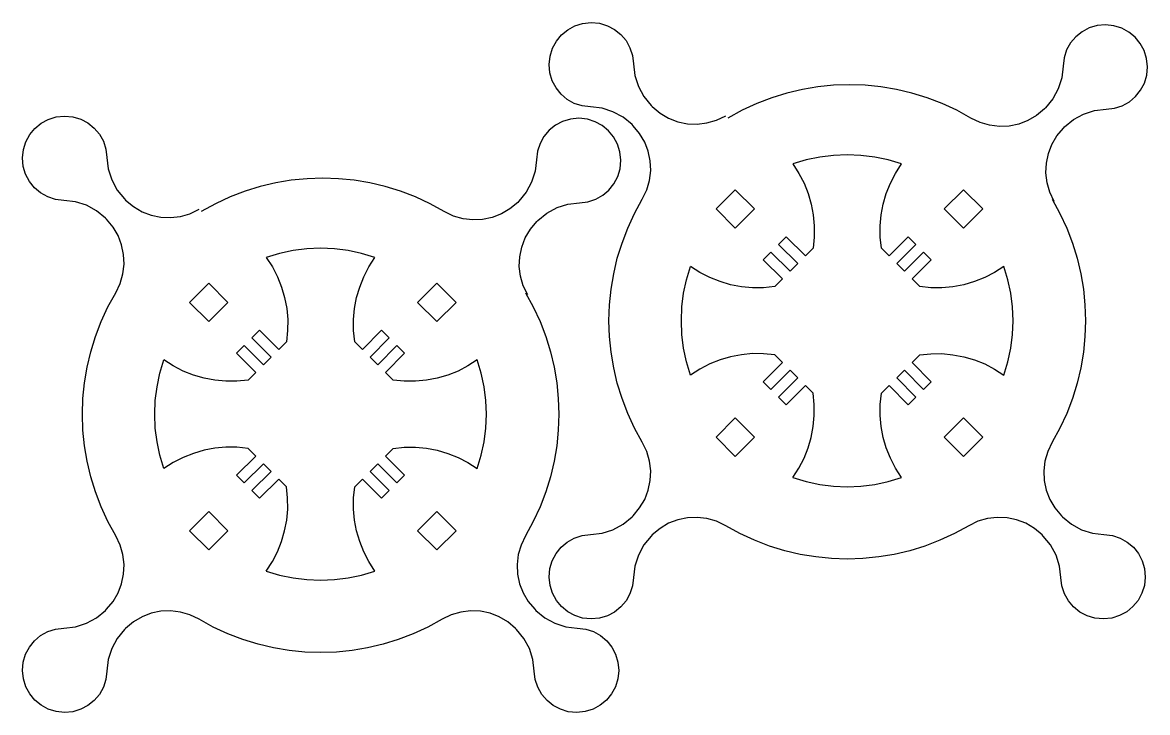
# Model space of a CAD drawing. Extents: x -514 to -164, y 539 to 803.
# Drawn here: x -351.3 to -164.7, y 538.9 to 653.2 of the extents above; entities that cross this region are included whole.
import ezdxf

# ---------------------------------------------------------------- set-up
doc = ezdxf.new("R2010")
doc.units = 0

msp = doc.modelspace()

# ---------------------------------------------------------------- linework, layer by layer
at = {"layer": 'Layer 1'}
for p, q in [((-259.700913, 652.666164), (-258.399228, 653.075751)), ((-258.399228, 653.075751), (-257.00151, 653.22453)), ((-257.00151, 653.22453), (-255.601997, 653.093708)), ((-255.601997, 653.093708), (-254.295161, 652.700864)), ((-262.755148, 650.147185), (-261.906335, 651.174419)), ((-261.906335, 651.174419), (-260.879102, 652.023233)), ((-260.879102, 652.023233), (-259.700913, 652.666164)), ((-254.295161, 652.700864), (-253.108815, 652.073107)), ((-253.108815, 652.073107), (-252.070771, 651.237545)), ((-252.070771, 651.237545), (-251.208843, 650.221288)), ((-175.59143, 651.691097), (-176.629474, 650.855535)), ((-174.405083, 652.318854), (-175.59143, 651.691097)), ((-173.098246, 652.711698), (-174.405083, 652.318854)), ((-171.69873, 652.84252), (-173.098246, 652.711698)), ((-170.301012, 652.693741), (-171.69873, 652.84252)), ((-168.999328, 652.284154), (-170.301012, 652.693741)), ((-167.821138, 651.641223), (-168.999328, 652.284154)), ((-166.793905, 650.79241), (-167.821138, 651.641223)), ((-263.39808, 648.968994), (-262.755148, 650.147185)), ((-251.208843, 650.221288), (-250.550843, 649.051444)), ((-177.491402, 649.839278), (-178.149403, 648.669434)), ((-176.629474, 650.855535), (-177.491402, 649.839278)), ((-165.945092, 649.765177), (-166.793905, 650.79241)), ((-165.30216, 648.586988), (-165.945092, 649.765177)), ((-263.95645, 646.26959), (-263.807668, 647.667308)), ((-263.807668, 647.667308), (-263.39808, 648.968994)), ((-250.550843, 649.051444), (-250.124584, 647.755122)), ((-250.124584, 647.755122), (-249.95788, 646.35943)), ((-178.575663, 647.373112), (-178.74237, 645.97742)), ((-178.149403, 648.669434), (-178.575663, 647.373112)), ((-164.892572, 647.285305), (-165.30216, 648.586988)), ((-164.74379, 645.88759), (-164.892572, 647.285305)), ((-263.825622, 644.870075), (-263.95645, 646.26959)), ((-249.95788, 646.35943), (-249.736611, 644.451186)), ((-178.74237, 645.97742), (-178.963639, 644.069182)), ((-164.874621, 644.488082), (-164.74379, 645.88759)), ((-263.432775, 643.563234), (-263.825622, 644.870075)), ((-262.805018, 642.376882), (-263.432775, 643.563234)), ((-249.736611, 644.451186), (-249.161256, 642.636345)), ((-178.963639, 644.069182), (-179.538994, 642.254344)), ((-165.267471, 643.181253), (-164.874621, 644.488082)), ((-261.969458, 641.338832), (-262.805018, 642.376882)), ((-249.161256, 642.636345), (-248.252446, 640.963404)), ((-221.970484, 642.139172), (-224.529167, 641.534771)), ((-219.385162, 642.570887), (-221.970484, 642.139172)), ((-216.782081, 642.829916), (-219.385162, 642.570887)), ((-214.17012, 642.91626), (-216.782081, 642.829916)), ((-211.558159, 642.829918), (-214.17012, 642.91626)), ((-208.955078, 642.570891), (-211.558159, 642.829918)), ((-206.369756, 642.139178), (-208.955078, 642.570891)), ((-203.811073, 641.534779), (-206.369756, 642.139178)), ((-179.538994, 642.254344), (-180.447804, 640.581404)), ((-166.730793, 640.956874), (-165.89523, 641.994913)), ((-165.89523, 641.994913), (-165.267471, 643.181253)), ((-260.953203, 640.476901), (-261.969458, 641.338832)), ((-259.783361, 639.818902), (-260.953203, 640.476901)), ((-258.487041, 639.39265), (-259.783361, 639.818902)), ((-248.252446, 640.963404), (-247.03081, 639.48086)), ((-229.531099, 639.807912), (-231.956588, 638.685454)), ((-227.052332, 640.757684), (-229.531099, 639.807912)), ((-224.529167, 641.534771), (-227.052332, 640.757684)), ((-201.287908, 640.757695), (-203.811073, 641.534779)), ((-198.809141, 639.807925), (-201.287908, 640.757695)), ((-196.383652, 638.68547), (-198.809141, 639.807925)), ((-180.447804, 640.581404), (-181.66944, 639.09886)), ((-168.916893, 639.436945), (-167.747049, 640.094948)), ((-167.747049, 640.094948), (-166.730793, 640.956874)), ((-257.09135, 639.22596), (-258.487041, 639.39265)), ((-255.183106, 639.004703), (-257.09135, 639.22596)), ((-253.368266, 638.429346), (-255.183106, 639.004703)), ((-251.695328, 637.520526), (-253.368266, 638.429346)), ((-247.03081, 639.48086), (-246.85222, 639.30228)), ((-246.85222, 639.30228), (-245.562675, 638.213203)), ((-245.562675, 638.213203), (-244.139827, 637.372225)), ((-231.956588, 638.685454), (-234.31992, 637.39031)), ((-194.02032, 637.39033), (-196.383652, 638.68547)), ((-181.84802, 638.92028), (-183.137565, 637.831206)), ((-181.66944, 639.09886), (-181.84802, 638.92028)), ((-177.004922, 637.138523), (-175.331985, 638.047346)), ((-175.331985, 638.047346), (-173.517148, 638.622706)), ((-173.517148, 638.622706), (-171.60891, 638.84396)), ((-171.60891, 638.84396), (-170.213216, 639.010679)), ((-170.213216, 639.010679), (-168.916893, 639.436945)), ((-349.221326, 635.676419), (-348.194095, 636.525233)), ((-348.194095, 636.525233), (-347.015907, 637.168164)), ((-347.015907, 637.168164), (-345.714224, 637.577751)), ((-345.714224, 637.577751), (-344.31651, 637.72653)), ((-344.31651, 637.72653), (-342.916997, 637.595708)), ((-342.916997, 637.595708), (-341.610161, 637.202865)), ((-341.610161, 637.202865), (-340.423815, 636.575109)), ((-340.423815, 636.575109), (-339.385771, 635.739549)), ((-262.90743, 636.193096), (-263.945474, 635.357534)), ((-261.721083, 636.820854), (-262.90743, 636.193096)), ((-260.414246, 637.213698), (-261.721083, 636.820854)), ((-259.01473, 637.34452), (-260.414246, 637.213698)), ((-257.617013, 637.195741), (-259.01473, 637.34452)), ((-256.315329, 636.786154), (-257.617013, 637.195741)), ((-255.137141, 636.143223), (-256.315329, 636.786154)), ((-254.10991, 635.294409), (-255.137141, 636.143223)), ((-250.21279, 636.29888), (-251.695328, 637.520526)), ((-250.0342, 636.1203), (-250.21279, 636.29888)), ((-248.945123, 634.830749), (-250.0342, 636.1203)), ((-244.139827, 637.372225), (-242.617185, 636.783558)), ((-242.617185, 636.783558), (-241.028259, 636.451415)), ((-241.028259, 636.451415), (-239.406559, 636.380007)), ((-239.406559, 636.380007), (-237.785596, 636.573547)), ((-237.785596, 636.573547), (-236.19888, 637.036248)), ((-236.19888, 637.036248), (-234.67992, 637.77232)), ((-192.50136, 636.654258), (-194.02032, 637.39033)), ((-190.914644, 636.191557), (-192.50136, 636.654258)), ((-189.293681, 635.998017), (-190.914644, 636.191557)), ((-187.671981, 636.069424), (-189.293681, 635.998017)), ((-186.083055, 636.401566), (-187.671981, 636.069424)), ((-184.560413, 636.990231), (-186.083055, 636.401566)), ((-183.137565, 637.831206), (-184.560413, 636.990231)), ((-178.48746, 635.91688), (-177.004922, 637.138523)), ((-350.71307, 633.470994), (-350.070139, 634.649185)), ((-350.070139, 634.649185), (-349.221326, 635.676419)), ((-339.385771, 635.739549), (-338.523843, 634.723292)), ((-338.523843, 634.723292), (-337.865843, 633.553448)), ((-264.807402, 634.341275), (-265.465403, 633.17143)), ((-263.945474, 635.357534), (-264.807402, 634.341275)), ((-253.261099, 634.267175), (-254.10991, 635.294409)), ((-252.618168, 633.088984), (-253.261099, 634.267175)), ((-248.104146, 633.407896), (-248.945123, 634.830749)), ((-180.596095, 633.025896), (-179.755117, 634.448749)), ((-179.755117, 634.448749), (-178.66604, 635.7383)), ((-178.66604, 635.7383), (-178.48746, 635.91688)), ((-351.122658, 632.169308), (-350.71307, 633.470994)), ((-337.865843, 633.553448), (-337.439584, 632.257124)), ((-265.465403, 633.17143), (-265.891663, 631.875105)), ((-252.208582, 631.787298), (-252.618168, 633.088984)), ((-247.515481, 631.885251), (-248.104146, 633.407896)), ((-181.184762, 631.503251), (-180.596095, 633.025896)), ((-351.27144, 630.77159), (-351.122658, 632.169308)), ((-351.140615, 629.372079), (-351.27144, 630.77159)), ((-337.439584, 632.257124), (-337.27288, 630.86143)), ((-337.27288, 630.86143), (-337.051609, 628.953186)), ((-266.05837, 630.47941), (-266.279639, 628.571176)), ((-265.891663, 631.875105), (-266.05837, 630.47941)), ((-252.0598, 630.38958), (-252.208582, 631.787298)), ((-247.183339, 630.296324), (-247.515481, 631.885251)), ((-219.083405, 630.919144), (-221.330199, 630.44468)), ((-216.812629, 631.203822), (-219.083405, 630.919144)), ((-214.529862, 631.298714), (-216.812629, 631.203822)), ((-212.247097, 631.20382), (-214.529862, 631.298714)), ((-209.976324, 630.91914), (-212.247097, 631.20382)), ((-207.729535, 630.444673), (-209.976324, 630.91914)), ((-181.516905, 629.914324), (-181.184762, 631.503251)), ((-350.747771, 628.06524), (-351.140615, 629.372079)), ((-337.051609, 628.953186), (-336.476251, 627.138346)), ((-252.583475, 627.68323), (-252.190628, 628.990069)), ((-252.190628, 628.990069), (-252.0598, 630.38958)), ((-247.305472, 627.053665), (-247.111932, 628.674625)), ((-247.111932, 628.674625), (-247.183339, 630.296324)), ((-221.330199, 630.44468), (-223.54102, 629.78043)), ((-223.54102, 629.78043), (-222.533152, 628.223357)), ((-205.51872, 629.78042), (-207.729535, 630.444673)), ((-206.526585, 628.22335), (-205.51872, 629.78042)), ((-181.588313, 628.292625), (-181.516905, 629.914324)), ((-350.120015, 626.878889), (-350.747771, 628.06524)), ((-349.284456, 625.840841), (-350.120015, 626.878889)), ((-336.476251, 627.138346), (-335.567438, 625.465408)), ((-306.701162, 627.072886), (-309.286484, 626.641171)), ((-304.098081, 627.331915), (-306.701162, 627.072886)), ((-301.48612, 627.418259), (-304.098081, 627.331915)), ((-298.874159, 627.331916), (-301.48612, 627.418259)), ((-296.271078, 627.072888), (-298.874159, 627.331916)), ((-293.685756, 626.641174), (-296.271078, 627.072888)), ((-266.854994, 626.756339), (-267.763804, 625.0834)), ((-266.279639, 628.571176), (-266.854994, 626.756339)), ((-253.211233, 626.496879), (-252.583475, 627.68323)), ((-247.768171, 625.466953), (-247.305472, 627.053665)), ((-222.533152, 628.223357), (-221.687397, 626.587368)), ((-207.372337, 626.587363), (-206.526585, 628.22335)), ((-181.394772, 626.671665), (-181.588313, 628.292625)), ((-348.268202, 624.97891), (-349.284456, 625.840841)), ((-347.098361, 624.320912), (-348.268202, 624.97891)), ((-335.567438, 625.465408), (-334.3458, 623.98287)), ((-314.368332, 625.259684), (-316.847099, 624.309912)), ((-311.845167, 626.036771), (-314.368332, 625.259684)), ((-309.286484, 626.641171), (-311.845167, 626.036771)), ((-291.127073, 626.036775), (-293.685756, 626.641174)), ((-288.603908, 625.25969), (-291.127073, 626.036775)), ((-286.125141, 624.309919), (-288.603908, 625.25969)), ((-267.763804, 625.0834), (-268.98544, 623.60086)), ((-255.06305, 624.5969), (-254.046794, 625.458831)), ((-254.046794, 625.458831), (-253.211233, 626.496879)), ((-248.50424, 623.948), (-247.768171, 625.466953)), ((-236.26797, 622.332), (-233.08599, 625.51398)), ((-233.08599, 625.51398), (-229.904, 622.332)), ((-221.687397, 626.587368), (-221.006782, 624.885058)), ((-221.006782, 624.885058), (-220.494332, 623.129024)), ((-208.565399, 623.129021), (-208.052951, 624.885055)), ((-208.052951, 624.885055), (-207.372337, 626.587363)), ((-198.43698, 622.33198), (-195.255, 625.51396)), ((-195.255, 625.51396), (-192.07302, 622.33198)), ((-180.932072, 625.084953), (-181.394772, 626.671665)), ((-180.196, 623.566), (-180.932072, 625.084953)), ((-345.802041, 623.89466), (-347.098361, 624.320912)), ((-344.40635, 623.72797), (-345.802041, 623.89466)), ((-342.498106, 623.506709), (-344.40635, 623.72797)), ((-340.683265, 622.931353), (-342.498106, 623.506709)), ((-334.3458, 623.98287), (-334.16722, 623.80429)), ((-334.16722, 623.80429), (-332.877675, 622.71521)), ((-319.272588, 623.187454), (-321.63592, 621.89231)), ((-316.847099, 624.309912), (-319.272588, 623.187454)), ((-283.699652, 623.187462), (-286.125141, 624.309919)), ((-281.33632, 621.89232), (-283.699652, 623.187462)), ((-269.16402, 623.42228), (-270.453565, 622.333203)), ((-268.98544, 623.60086), (-269.16402, 623.42228)), ((-262.647989, 622.549342), (-260.833152, 623.124702)), ((-260.833152, 623.124702), (-258.92491, 623.34596)), ((-258.92491, 623.34596), (-257.529216, 623.51265)), ((-257.529216, 623.51265), (-256.232893, 623.938902)), ((-256.232893, 623.938902), (-255.06305, 624.5969)), ((-249.799382, 621.584685), (-248.50424, 623.948)), ((-220.494332, 623.129024), (-220.153075, 621.331859)), ((-208.906655, 621.331856), (-208.565399, 623.129021)), ((-180.556, 623.948), (-179.26086, 621.584668)), ((-339.010324, 622.022535), (-340.683265, 622.931353)), ((-337.52778, 620.80089), (-339.010324, 622.022535)), ((-332.877675, 622.71521), (-331.454827, 621.874231)), ((-331.454827, 621.874231), (-329.932185, 621.285564)), ((-329.932185, 621.285564), (-328.343259, 620.953421)), ((-325.100596, 621.075556), (-323.51388, 621.538257)), ((-323.51388, 621.538257), (-321.99492, 622.27433)), ((-279.81736, 621.156248), (-281.33632, 621.89232)), ((-278.230644, 620.693548), (-279.81736, 621.156248)), ((-271.876413, 621.492225), (-273.399055, 620.903558)), ((-270.453565, 622.333203), (-271.876413, 621.492225)), ((-265.80346, 620.41888), (-264.320923, 621.640522)), ((-264.320923, 621.640522), (-262.647989, 622.549342)), ((-250.921839, 619.159212), (-249.799382, 621.584685)), ((-233.08599, 619.15002), (-236.26797, 622.332)), ((-229.904, 622.332), (-233.08599, 619.15002)), ((-220.153075, 621.331859), (-219.986037, 619.506158)), ((-209.073693, 619.506154), (-208.906655, 621.331856)), ((-195.255, 619.15), (-198.43698, 622.33198)), ((-192.07302, 622.33198), (-195.255, 619.15)), ((-179.26086, 621.584668), (-178.138405, 619.159179)), ((-337.3492, 620.6223), (-337.52778, 620.80089)), ((-336.260123, 619.332749), (-337.3492, 620.6223)), ((-335.419145, 617.909896), (-336.260123, 619.332749)), ((-328.343259, 620.953421), (-326.721559, 620.882015)), ((-326.721559, 620.882015), (-325.100596, 621.075556)), ((-276.609681, 620.500007), (-278.230644, 620.693548)), ((-274.987981, 620.571415), (-276.609681, 620.500007)), ((-273.399055, 620.903558), (-274.987981, 620.571415)), ((-267.071117, 618.950746), (-265.98204, 620.2403)), ((-265.98204, 620.2403), (-265.80346, 620.41888)), ((-219.986037, 619.506158), (-219.996243, 617.664517)), ((-209.063487, 617.66451), (-209.073693, 619.506154)), ((-334.830478, 616.387251), (-335.419145, 617.909896)), ((-268.500762, 616.005246), (-267.912095, 617.527892)), ((-267.912095, 617.527892), (-267.071117, 618.950746)), ((-251.87161, 616.680458), (-250.921839, 619.159212)), ((-224.6415, 617.72872), (-225.91429, 616.45593)), ((-221.45952, 614.54674), (-224.6415, 617.72872)), ((-219.996243, 617.664517), (-220.18672, 615.81953)), ((-208.87301, 615.81952), (-209.063487, 617.66451)), ((-204.41824, 617.72871), (-207.60022, 614.54673)), ((-203.14544, 616.45592), (-204.41824, 617.72871)), ((-178.138405, 619.159179), (-177.188635, 616.680412)), ((-334.498334, 614.798324), (-334.830478, 616.387251)), ((-304.127639, 615.70584), (-306.398415, 615.421161)), ((-301.844873, 615.800733), (-304.127639, 615.70584)), ((-299.562107, 615.705839), (-301.844873, 615.800733)), ((-297.291334, 615.421159), (-299.562107, 615.705839)), ((-268.832905, 614.41632), (-268.500762, 616.005246)), ((-252.648695, 614.157305), (-251.87161, 616.680458)), ((-225.91429, 616.45593), (-222.73231, 613.27395)), ((-220.18672, 615.81953), (-221.45952, 614.54674)), ((-207.60022, 614.54673), (-208.87301, 615.81952)), ((-206.32743, 613.27394), (-203.14544, 616.45592)), ((-177.188635, 616.680412), (-176.411551, 614.157248)), ((-334.426925, 613.176625), (-334.498334, 614.798324)), ((-308.645209, 614.946696), (-310.85603, 614.282445)), ((-310.85603, 614.282445), (-309.848159, 612.725372)), ((-306.398415, 615.421161), (-308.645209, 614.946696)), ((-295.044545, 614.946693), (-297.291334, 615.421159)), ((-292.83373, 614.28244), (-295.044545, 614.946693)), ((-293.841595, 612.72537), (-292.83373, 614.28244)), ((-268.904313, 612.794622), (-268.832905, 614.41632)), ((-253.253095, 611.598631), (-252.648695, 614.157305)), ((-227.18708, 615.18314), (-228.45988, 613.91034)), ((-228.45988, 613.91034), (-225.2779, 610.72836)), ((-224.0051, 612.00116), (-227.18708, 615.18314)), ((-201.87266, 615.18313), (-205.05464, 612.00115)), ((-203.78184, 610.72836), (-200.59986, 613.91034)), ((-200.59986, 613.91034), (-201.87266, 615.18313)), ((-176.411551, 614.157248), (-175.807152, 611.598567)), ((-334.620463, 611.555665), (-334.426925, 613.176625)), ((-309.848159, 612.725372), (-309.002403, 611.089383)), ((-294.687347, 611.089383), (-293.841595, 612.72537)), ((-268.710772, 611.173663), (-268.904313, 612.794622)), ((-241.17583, 610.599049), (-240.51158, 612.80987)), ((-238.954517, 611.802), (-240.51159, 612.80987)), ((-222.73231, 613.27395), (-224.0051, 612.00116)), ((-205.05464, 612.00115), (-206.32743, 613.27394)), ((-188.54815, 612.80987), (-190.105217, 611.802002)), ((-187.883894, 610.599049), (-188.54815, 612.80987)), ((-335.81923, 608.45), (-335.083161, 609.968953)), ((-335.083161, 609.968953), (-334.620463, 611.555665)), ((-323.58296, 606.833), (-320.40098, 610.01498)), ((-320.40098, 610.01498), (-317.219, 606.833)), ((-309.002403, 611.089383), (-308.321787, 609.387073)), ((-295.367961, 609.387075), (-294.687347, 611.089383)), ((-285.75299, 606.83298), (-282.571, 610.01496)), ((-282.571, 610.01496), (-279.38902, 606.83298)), ((-268.248072, 609.586953), (-268.710772, 611.173663)), ((-253.684809, 609.013317), (-253.253095, 611.598631)), ((-241.650294, 608.352255), (-241.17583, 610.599049)), ((-237.318528, 610.956245), (-238.954517, 611.802)), ((-235.616218, 610.27563), (-237.318528, 610.956245)), ((-233.860184, 609.763181), (-235.616218, 610.27563)), ((-225.2779, 610.72836), (-226.55069, 609.45557)), ((-202.50905, 609.45557), (-203.78184, 610.72836)), ((-193.443508, 610.275634), (-195.199541, 609.763186)), ((-191.741201, 610.956248), (-193.443508, 610.275634)), ((-190.105217, 611.802002), (-191.741201, 610.956248)), ((-187.409425, 608.352256), (-187.883894, 610.599049)), ((-175.807152, 611.598567), (-175.375438, 609.013247)), ((-337.114372, 606.086685), (-335.81923, 608.45)), ((-308.321787, 609.387073), (-307.809339, 607.631039)), ((-295.880409, 607.631041), (-295.367961, 609.387075)), ((-267.512, 608.068), (-268.248072, 609.586953)), ((-267.871, 608.45), (-266.575858, 606.086668)), ((-253.943837, 606.410243), (-253.684809, 609.013317)), ((-241.934972, 606.081479), (-241.650294, 608.352255)), ((-232.063019, 609.421925), (-233.860184, 609.763181)), ((-230.237318, 609.254887), (-232.063019, 609.421925)), ((-228.395677, 609.265093), (-230.237318, 609.254887)), ((-226.55069, 609.45557), (-228.395677, 609.265093)), ((-200.664057, 609.265096), (-202.50905, 609.45557)), ((-198.822411, 609.254891), (-200.664057, 609.265096)), ((-196.996707, 609.42193), (-198.822411, 609.254891)), ((-195.199541, 609.763186), (-196.996707, 609.42193)), ((-187.124743, 606.081481), (-187.409425, 608.352256)), ((-175.375438, 609.013247), (-175.11641, 606.410169)), ((-320.40098, 603.65102), (-323.58296, 606.833)), ((-317.219, 606.833), (-320.40098, 603.65102)), ((-307.809339, 607.631039), (-307.468083, 605.833874)), ((-296.221665, 605.833876), (-295.880409, 607.631041)), ((-282.571, 603.651), (-285.75299, 606.83298)), ((-279.38902, 606.83298), (-282.571, 603.651)), ((-254.03018, 603.798287), (-253.943837, 606.410243)), ((-175.11641, 606.410169), (-175.030068, 603.798212)), ((-338.236829, 603.661212), (-337.114372, 606.086685)), ((-307.468083, 605.833874), (-307.301045, 604.008173)), ((-296.388703, 604.008174), (-296.221665, 605.833876)), ((-266.575858, 606.086668), (-265.453402, 603.661179)), ((-242.029864, 603.798712), (-241.934972, 606.081479)), ((-187.029849, 603.798716), (-187.124743, 606.081481)), ((-339.186601, 601.182458), (-338.236829, 603.661212)), ((-307.301045, 604.008173), (-307.311253, 602.166532)), ((-296.378497, 602.16653), (-296.388703, 604.008174)), ((-265.453402, 603.661179), (-264.503631, 601.182412)), ((-253.943837, 601.186331), (-254.03018, 603.798287)), ((-241.93497, 601.515947), (-242.029864, 603.798712)), ((-187.124741, 601.515952), (-187.029849, 603.798716)), ((-175.030068, 603.798212), (-175.11641, 601.186257)), ((-339.963687, 598.659305), (-339.186601, 601.182458)), ((-311.95651, 602.230735), (-313.2293, 600.957945)), ((-313.2293, 600.957945), (-310.04731, 597.775965)), ((-308.77452, 599.048755), (-311.95651, 602.230735)), ((-307.311253, 602.166532), (-307.50173, 600.321545)), ((-296.18802, 600.32154), (-296.378497, 602.16653)), ((-291.73325, 602.23073), (-294.91523, 599.04875)), ((-293.64243, 597.77595), (-290.46045, 600.95793)), ((-290.46045, 600.95793), (-291.73325, 602.23073)), ((-264.503631, 601.182412), (-263.726546, 598.659248)), ((-253.684809, 598.583253), (-253.943837, 601.186331)), ((-241.65029, 599.245174), (-241.93497, 601.515947)), ((-187.409421, 599.245178), (-187.124741, 601.515952)), ((-175.11641, 601.186257), (-175.375438, 598.583183)), ((-314.50209, 599.685155), (-315.77488, 598.412365)), ((-311.32011, 596.503175), (-314.50209, 599.685155)), ((-307.50173, 600.321545), (-308.77452, 599.048755)), ((-294.91523, 599.04875), (-296.18802, 600.32154)), ((-289.18766, 599.68514), (-292.36964, 596.50316)), ((-287.91487, 598.41235), (-289.18766, 599.68514)), ((-241.175823, 596.998385), (-241.65029, 599.245174)), ((-187.883887, 596.998387), (-187.409421, 599.245178)), ((-340.568087, 596.100631), (-339.963687, 598.659305)), ((-328.490813, 595.101049), (-327.82656, 597.31187)), ((-326.26952, 596.304017), (-327.82659, 597.311885)), ((-315.77488, 598.412365), (-312.5929, 595.230385)), ((-310.04731, 597.775965), (-311.32011, 596.503175)), ((-292.36964, 596.50316), (-293.64243, 597.77595)), ((-291.09685, 595.23037), (-287.91487, 598.41235)), ((-275.86315, 597.31187), (-277.42022, 596.304005)), ((-275.198897, 595.101049), (-275.86315, 597.31187)), ((-263.726546, 598.659248), (-263.122147, 596.100567)), ((-253.253095, 595.997933), (-253.684809, 598.583253)), ((-240.51157, 594.78757), (-241.175823, 596.998385)), ((-235.616198, 597.3218), (-237.318508, 596.641187)), ((-233.860164, 597.834248), (-235.616198, 597.3218)), ((-232.062999, 598.175504), (-233.860164, 597.834248)), ((-230.237298, 598.342542), (-232.062999, 598.175504)), ((-228.395657, 598.332336), (-230.237298, 598.342542)), ((-226.55067, 598.14186), (-228.395657, 598.332336)), ((-225.27788, 596.86907), (-226.55067, 598.14186)), ((-203.78184, 596.86908), (-202.50904, 598.14187)), ((-202.50904, 598.14187), (-200.66405, 598.332345)), ((-200.66405, 598.332345), (-198.822406, 598.34255)), ((-198.822406, 598.34255), (-196.996704, 598.175511)), ((-196.996704, 598.175511), (-195.199539, 597.834255)), ((-195.199539, 597.834255), (-193.443505, 597.321806)), ((-193.443505, 597.321806), (-191.741197, 596.641192)), ((-188.54814, 594.78757), (-187.883887, 596.998387)), ((-175.375438, 598.583183), (-175.807152, 595.997869)), ((-340.999802, 593.515317), (-340.568087, 596.100631)), ((-328.965279, 592.854255), (-328.490813, 595.101049)), ((-324.633533, 595.458263), (-326.26952, 596.304017)), ((-322.931225, 594.77765), (-324.633533, 595.458263)), ((-312.5929, 595.230385), (-313.86569, 593.957595)), ((-289.82405, 593.95758), (-291.09685, 595.23037)), ((-279.056207, 595.458253), (-280.758515, 594.777639)), ((-277.42022, 596.304005), (-279.056207, 595.458253)), ((-274.72443, 592.854256), (-275.198897, 595.101049)), ((-263.122147, 596.100567), (-262.690434, 593.515247)), ((-252.648695, 593.439252), (-253.253095, 595.997933)), ((-238.954497, 595.795435), (-240.51157, 594.78757)), ((-237.318508, 596.641187), (-238.954497, 595.795435)), ((-228.45986, 593.68709), (-225.27788, 596.86907)), ((-224.00508, 595.59627), (-227.18706, 592.41429)), ((-222.73229, 594.32348), (-224.00508, 595.59627)), ((-206.32742, 594.32349), (-205.05463, 595.59629)), ((-205.05463, 595.59629), (-201.87265, 592.41431)), ((-200.59986, 593.6871), (-203.78184, 596.86908)), ((-191.741197, 596.641192), (-190.10521, 595.795438)), ((-190.10521, 595.795438), (-188.54814, 594.78757)), ((-175.807152, 595.997869), (-176.411551, 593.439195)), ((-341.258831, 590.912243), (-340.999802, 593.515317)), ((-321.175191, 594.265202), (-322.931225, 594.77765)), ((-319.378026, 593.923947), (-321.175191, 594.265202)), ((-317.552324, 593.75691), (-319.378026, 593.923947)), ((-315.71068, 593.767118), (-317.552324, 593.75691)), ((-313.86569, 593.957595), (-315.71068, 593.767118)), ((-287.97906, 593.767103), (-289.82405, 593.95758)), ((-286.137416, 593.756897), (-287.97906, 593.767103)), ((-284.311714, 593.923935), (-286.137416, 593.756897)), ((-282.514549, 594.265191), (-284.311714, 593.923935)), ((-280.758515, 594.777639), (-282.514549, 594.265191)), ((-262.690434, 593.515247), (-262.431406, 590.912169)), ((-251.87161, 590.916088), (-252.648695, 593.439252)), ((-227.18706, 592.41429), (-228.45986, 593.68709)), ((-225.91427, 591.1415), (-222.73229, 594.32348)), ((-203.14544, 591.14151), (-206.32742, 594.32349)), ((-201.87265, 592.41431), (-200.59986, 593.6871)), ((-176.411551, 593.439195), (-177.188635, 590.916042)), ((-329.249959, 590.583479), (-328.965279, 592.854255)), ((-274.43975, 590.583481), (-274.72443, 592.854256)), ((-221.4595, 593.05069), (-224.64148, 589.86871)), ((-220.1867, 591.7779), (-221.4595, 593.05069)), ((-219.996223, 589.93291), (-220.1867, 591.7779)), ((-209.063477, 589.932913), (-208.873, 591.7779)), ((-208.873, 591.7779), (-207.60022, 593.0507)), ((-207.60022, 593.0507), (-204.41823, 589.86872)), ((-341.345175, 588.300288), (-341.258831, 590.912243)), ((-329.344852, 588.300712), (-329.249959, 590.583479)), ((-274.344856, 588.300716), (-274.43975, 590.583481)), ((-262.431406, 590.912169), (-262.345064, 588.300213)), ((-250.921839, 588.437321), (-251.87161, 590.916088)), ((-224.64148, 589.86871), (-225.91427, 591.1415)), ((-219.986017, 588.091266), (-219.996223, 589.93291)), ((-209.073683, 588.091271), (-209.063477, 589.932913)), ((-204.41823, 589.86872), (-203.14544, 591.14151)), ((-177.188635, 590.916042), (-178.138405, 588.437288)), ((-341.258833, 585.688331), (-341.345175, 588.300288)), ((-329.249959, 586.017947), (-329.344852, 588.300712)), ((-274.439748, 586.017952), (-274.344856, 588.300716)), ((-262.345064, 588.300213), (-262.431407, 585.688257)), ((-249.799382, 586.011832), (-250.921839, 588.437321)), ((-236.26798, 584.50102), (-233.086, 587.683)), ((-233.086, 587.683), (-229.90401, 584.50102)), ((-220.153055, 586.265564), (-219.986017, 588.091266)), ((-208.906645, 586.265569), (-209.073683, 588.091271)), ((-198.437, 584.501), (-195.25502, 587.68298)), ((-195.25502, 587.68298), (-192.07304, 584.501)), ((-178.138405, 588.437288), (-179.26086, 586.011815)), ((-328.965279, 583.747174), (-329.249959, 586.017947)), ((-274.724426, 583.747178), (-274.439748, 586.017952)), ((-248.50424, 583.6485), (-249.799382, 586.011832)), ((-220.494313, 584.468399), (-220.153055, 586.265564)), ((-208.565387, 584.468402), (-208.906645, 586.265569)), ((-179.26086, 586.011815), (-180.556, 583.6485)), ((-340.999806, 583.085253), (-341.258833, 585.688331)), ((-262.431407, 585.688257), (-262.690436, 583.085183)), ((-233.086, 581.31903), (-236.26798, 584.50102)), ((-229.90401, 584.50102), (-233.086, 581.31903)), ((-221.006762, 582.712365), (-220.494313, 584.468399)), ((-208.052938, 582.712367), (-208.565387, 584.468402)), ((-195.25502, 581.31902), (-198.437, 584.501)), ((-192.07304, 584.501), (-195.25502, 581.31902)), ((-340.568092, 580.499933), (-340.999806, 583.085253)), ((-328.490813, 581.500385), (-328.965279, 583.747174)), ((-321.175161, 582.336249), (-322.931195, 581.823801)), ((-319.377996, 582.677505), (-321.175161, 582.336249)), ((-317.552294, 582.844543), (-319.377996, 582.677505)), ((-315.71065, 582.834337), (-317.552294, 582.844543)), ((-313.86566, 582.64386), (-315.71065, 582.834337)), ((-312.59287, 581.37107), (-313.86566, 582.64386)), ((-291.09683, 581.37107), (-289.82404, 582.64387)), ((-289.82404, 582.64387), (-287.97905, 582.834344)), ((-287.97905, 582.834344), (-286.137406, 582.844549)), ((-286.137406, 582.844549), (-284.311704, 582.67751)), ((-284.311704, 582.67751), (-282.514539, 582.336254)), ((-282.514539, 582.336254), (-280.758505, 581.823806)), ((-275.19889, 581.500387), (-274.724426, 583.747178)), ((-262.690436, 583.085183), (-263.12215, 580.499869)), ((-247.768168, 582.12954), (-248.50424, 583.6485)), ((-247.305468, 580.542824), (-247.768168, 582.12954)), ((-221.687377, 581.010057), (-221.006762, 582.712365)), ((-207.372323, 581.010058), (-208.052938, 582.712367)), ((-181.292072, 582.129547), (-181.754773, 580.542835)), ((-180.556, 583.6485), (-181.292072, 582.129547)), ((-339.963693, 577.941252), (-340.568092, 580.499933)), ((-327.82656, 579.28957), (-328.490813, 581.500385)), ((-326.26949, 580.297435), (-327.82656, 579.28957)), ((-324.633503, 581.143187), (-326.26949, 580.297435)), ((-322.931195, 581.823801), (-324.633503, 581.143187)), ((-315.77485, 578.18909), (-312.59287, 581.37107)), ((-287.91485, 578.18909), (-291.09683, 581.37107)), ((-280.758505, 581.823806), (-279.056197, 581.143192)), ((-279.056197, 581.143192), (-277.42021, 580.297438)), ((-277.42021, 580.297438), (-275.86314, 579.28957)), ((-275.86314, 579.28957), (-275.19889, 581.500387)), ((-263.12215, 580.499869), (-263.726549, 577.941195)), ((-247.111927, 578.921861), (-247.305468, 580.542824)), ((-222.533132, 579.37407), (-221.687377, 581.010057)), ((-206.526568, 579.374071), (-207.372323, 581.010058)), ((-181.754773, 580.542835), (-181.948313, 578.921875)), ((-311.32008, 580.09828), (-314.50206, 576.9163)), ((-313.22927, 575.64351), (-310.04729, 578.82549)), ((-310.04729, 578.82549), (-311.32008, 580.09828)), ((-293.64242, 578.82549), (-292.36962, 580.09829)), ((-290.46044, 575.64351), (-293.64242, 578.82549)), ((-292.36962, 580.09829), (-289.18764, 576.9163)), ((-247.183335, 577.300161), (-247.111927, 578.921861)), ((-223.541, 577.817), (-222.533132, 579.37407)), ((-205.5187, 577.817), (-206.526568, 579.374071)), ((-181.948313, 578.921875), (-181.876905, 577.300176)), ((-339.186609, 575.418088), (-339.963693, 577.941252)), ((-314.50206, 576.9163), (-315.77485, 578.18909)), ((-308.77449, 577.5527), (-311.95648, 574.37071)), ((-307.5017, 576.2799), (-308.77449, 577.5527)), ((-296.18799, 576.2799), (-294.91521, 577.5527)), ((-294.91521, 577.5527), (-291.73323, 574.37071)), ((-289.18764, 576.9163), (-287.91485, 578.18909)), ((-263.726549, 577.941195), (-264.503634, 575.418042)), ((-247.515478, 575.711235), (-247.183335, 577.300161)), ((-223.541, 577.817), (-221.330183, 577.15275)), ((-221.330183, 577.15275), (-219.083392, 576.678286)), ((-219.083392, 576.678286), (-216.812618, 576.393608)), ((-216.812618, 576.393608), (-214.529854, 576.298715)), ((-214.529854, 576.298715), (-212.247089, 576.393608)), ((-212.247089, 576.393608), (-209.976314, 576.678286)), ((-209.976314, 576.678286), (-207.729521, 577.15275)), ((-207.729521, 577.15275), (-205.5187, 577.817)), ((-181.876905, 577.300176), (-181.544762, 575.711249)), ((-338.236838, 572.939321), (-339.186609, 575.418088)), ((-311.95648, 574.37071), (-313.22927, 575.64351)), ((-307.311223, 574.434907), (-307.5017, 576.2799)), ((-296.37847, 574.43491), (-296.18799, 576.2799)), ((-291.73323, 574.37071), (-290.46044, 575.64351)), ((-264.503634, 575.418042), (-265.453404, 572.939288)), ((-248.104145, 574.188593), (-247.515478, 575.711235)), ((-181.544762, 575.711249), (-180.956095, 574.188604)), ((-337.114382, 570.513832), (-338.236838, 572.939321)), ((-307.301017, 572.593261), (-307.311223, 574.434907)), ((-296.388677, 572.593266), (-296.37847, 574.43491)), ((-265.453404, 572.939288), (-266.575859, 570.513815)), ((-250.0342, 571.4762), (-248.945123, 572.765745)), ((-248.945123, 572.765745), (-248.104145, 574.188593)), ((-180.956095, 574.188604), (-180.115117, 572.765751)), ((-180.115117, 572.765751), (-179.02604, 571.4762)), ((-323.58298, 569.00302), (-320.401, 572.185)), ((-320.401, 572.185), (-317.21902, 569.00302)), ((-307.468055, 570.767557), (-307.301017, 572.593261)), ((-296.221639, 570.767564), (-296.388677, 572.593266)), ((-285.753, 569.003), (-282.57102, 572.18499)), ((-282.57102, 572.18499), (-279.38904, 569.003)), ((-251.695325, 570.075978), (-250.21278, 571.29762)), ((-250.21278, 571.29762), (-250.0342, 571.4762)), ((-242.617164, 570.812942), (-244.13981, 570.224275)), ((-241.028236, 571.145086), (-242.617164, 570.812942)), ((-239.406538, 571.216495), (-241.028236, 571.145086)), ((-237.785579, 571.022957), (-239.406538, 571.216495)), ((-236.19887, 570.560259), (-237.785579, 571.022957)), ((-191.274644, 571.022952), (-192.86136, 570.560252)), ((-189.653681, 571.216493), (-191.274644, 571.022952)), ((-188.031981, 571.145085), (-189.653681, 571.216493)), ((-186.443055, 570.812942), (-188.031981, 571.145085)), ((-184.920413, 570.224275), (-186.443055, 570.812942)), ((-179.02604, 571.4762), (-178.84746, 571.29762)), ((-178.84746, 571.29762), (-177.364922, 570.07598)), ((-335.81924, 568.1505), (-337.114382, 570.513832)), ((-320.401, 565.82104), (-323.58298, 569.00302)), ((-317.21902, 569.00302), (-320.401, 565.82104)), ((-308.321762, 567.214358), (-307.809312, 568.970391)), ((-307.809312, 568.970391), (-307.468055, 570.767557)), ((-295.880382, 568.970399), (-296.221639, 570.767564)), ((-295.367933, 567.214365), (-295.880382, 568.970399)), ((-282.57102, 565.82102), (-285.753, 569.003)), ((-279.38904, 569.003), (-282.57102, 565.82102)), ((-266.575859, 570.513815), (-267.871, 568.1505)), ((-255.18311, 568.591809), (-253.368269, 569.167165)), ((-253.368269, 569.167165), (-251.695325, 570.075978)), ((-245.562666, 569.383297), (-246.85222, 568.29422)), ((-244.13981, 570.224275), (-245.562666, 569.383297)), ((-234.67992, 569.82419), (-236.19887, 570.560259)), ((-232.316588, 568.529046), (-234.67992, 569.82419)), ((-194.38032, 569.82418), (-196.743652, 568.529039)), ((-192.86136, 570.560252), (-194.38032, 569.82418)), ((-183.497565, 569.383297), (-184.920413, 570.224275)), ((-182.20802, 568.29422), (-183.497565, 569.383297)), ((-177.364922, 570.07598), (-175.691982, 569.167161)), ((-175.691982, 569.167161), (-173.87714, 568.591802)), ((-335.083168, 566.63154), (-335.81924, 568.1505)), ((-309.002377, 565.512051), (-308.321762, 567.214358)), ((-294.687319, 565.512057), (-295.367933, 567.214365)), ((-267.871, 568.1505), (-268.607072, 566.631546)), ((-261.969465, 566.257649), (-260.953208, 567.119577)), ((-260.953208, 567.119577), (-259.783364, 567.777577)), ((-259.783364, 567.777577), (-258.487042, 568.203836)), ((-258.487042, 568.203836), (-257.09135, 568.37054)), ((-257.09135, 568.37054), (-255.18311, 568.591809)), ((-247.0308, 568.11564), (-248.252448, 566.633098)), ((-246.85222, 568.29422), (-247.0308, 568.11564)), ((-229.891099, 567.406588), (-232.316588, 568.529046)), ((-227.412332, 566.456817), (-229.891099, 567.406588)), ((-199.169141, 567.406584), (-201.647908, 566.456814)), ((-196.743652, 568.529039), (-199.169141, 567.406584)), ((-182.02944, 568.11564), (-182.20802, 568.29422)), ((-180.807804, 566.6331), (-182.02944, 568.11564)), ((-173.87714, 568.591802), (-171.96889, 568.37054)), ((-171.96889, 568.37054), (-170.573203, 568.20385)), ((-170.573203, 568.20385), (-169.276885, 567.7776)), ((-169.276885, 567.7776), (-168.107045, 567.119602)), ((-168.107045, 567.119602), (-167.090791, 566.257672)), ((-334.620468, 565.044824), (-335.083168, 566.63154)), ((-309.848132, 563.876067), (-309.002377, 565.512051)), ((-293.841565, 563.87607), (-294.687319, 565.512057)), ((-268.607072, 566.631546), (-269.069772, 565.044834)), ((-263.432784, 564.033259), (-262.805027, 565.219605)), ((-262.805027, 565.219605), (-261.969465, 566.257649)), ((-248.252448, 566.633098), (-249.161271, 564.960161)), ((-224.889167, 565.679731), (-227.412332, 566.456817)), ((-222.330484, 565.075331), (-224.889167, 565.679731)), ((-204.171073, 565.679729), (-206.729756, 565.07533)), ((-201.647908, 566.456814), (-204.171073, 565.679729)), ((-179.898994, 564.96016), (-180.807804, 566.6331)), ((-167.090791, 566.257672), (-166.255232, 565.219625)), ((-166.255232, 565.219625), (-165.627475, 564.033274)), ((-334.426927, 563.423861), (-334.620468, 565.044824)), ((-334.498335, 561.802161), (-334.426927, 563.423861)), ((-310.856, 562.319), (-309.848132, 563.876067)), ((-292.8337, 562.319), (-293.841565, 563.87607)), ((-269.069772, 565.044834), (-269.263313, 563.423872)), ((-269.263313, 563.423872), (-269.191905, 561.802173)), ((-263.825628, 562.726423), (-263.432784, 564.033259)), ((-249.161271, 564.960161), (-249.736632, 563.145327)), ((-219.745162, 564.643616), (-222.330484, 565.075331)), ((-217.142081, 564.384588), (-219.745162, 564.643616)), ((-214.53012, 564.298245), (-217.142081, 564.384588)), ((-211.918159, 564.384588), (-214.53012, 564.298245)), ((-209.315078, 564.643616), (-211.918159, 564.384588)), ((-206.729756, 565.07533), (-209.315078, 564.643616)), ((-179.323639, 563.14532), (-179.898994, 564.96016)), ((-165.627475, 564.033274), (-165.234628, 562.726434)), ((-334.830478, 560.213235), (-334.498335, 561.802161)), ((-310.856, 562.319), (-308.64518, 561.654747)), ((-308.64518, 561.654747), (-306.398388, 561.180282)), ((-297.291313, 561.180285), (-295.04452, 561.65475)), ((-295.04452, 561.65475), (-292.8337, 562.319)), ((-269.191905, 561.802173), (-268.859762, 560.213245)), ((-263.95645, 561.32691), (-263.825628, 562.726423)), ((-249.736632, 563.145327), (-249.95789, 561.23709)), ((-179.10237, 561.23708), (-179.323639, 563.14532)), ((-165.234628, 562.726434), (-165.1038, 561.32692)), ((-335.419145, 558.690593), (-334.830478, 560.213235)), ((-306.398388, 561.180282), (-304.127614, 560.895603)), ((-304.127614, 560.895603), (-301.84485, 560.800711)), ((-301.84485, 560.800711), (-299.562086, 560.895605)), ((-299.562086, 560.895605), (-297.291313, 561.180285)), ((-268.859762, 560.213245), (-268.271095, 558.6906)), ((-263.807668, 559.929192), (-263.95645, 561.32691)), ((-263.39808, 558.627507), (-263.807668, 559.929192)), ((-250.124609, 559.841393), (-250.550874, 558.545067)), ((-249.95789, 561.23709), (-250.124609, 559.841393)), ((-178.935665, 559.841388), (-179.10237, 561.23708)), ((-178.509405, 558.545066), (-178.935665, 559.841388)), ((-165.252582, 559.929202), (-165.66217, 558.627515)), ((-165.1038, 561.32692), (-165.252582, 559.929202)), ((-336.260123, 557.267745), (-335.419145, 558.690593)), ((-268.271095, 558.6906), (-267.430117, 557.267748)), ((-262.755148, 557.449318), (-263.39808, 558.627507)), ((-250.550874, 558.545067), (-251.208874, 557.375222)), ((-177.851404, 557.375222), (-178.509405, 558.545066)), ((-165.66217, 558.627515), (-166.305101, 557.449322)), ((-337.52778, 555.79961), (-337.3492, 555.9782)), ((-337.3492, 555.9782), (-336.260123, 557.267745)), ((-267.430117, 557.267748), (-266.34104, 555.9782)), ((-266.34104, 555.9782), (-266.16246, 555.79962)), ((-261.906335, 556.422085), (-262.755148, 557.449318)), ((-260.879102, 555.573272), (-261.906335, 556.422085)), ((-252.070799, 556.358965), (-253.108836, 555.523403)), ((-251.208874, 557.375222), (-252.070799, 556.358965)), ((-176.989474, 556.358965), (-177.851404, 557.375222)), ((-175.951428, 555.523403), (-176.989474, 556.358965)), ((-167.153914, 556.422088), (-168.181145, 555.573273)), ((-166.305101, 557.449322), (-167.153914, 556.422088)), ((-340.683264, 553.669164), (-339.010324, 554.577974)), ((-339.010324, 554.577974), (-337.52778, 555.79961)), ((-331.454816, 554.726275), (-332.877669, 553.885297)), ((-329.932171, 555.314942), (-331.454816, 554.726275)), ((-328.343244, 555.647085), (-329.932171, 555.314942)), ((-326.721545, 555.718493), (-328.343244, 555.647085)), ((-325.100585, 555.524953), (-326.721545, 555.718493)), ((-323.513873, 555.062252), (-325.100585, 555.524953)), ((-321.99492, 554.32618), (-323.513873, 555.062252)), ((-319.631588, 553.031038), (-321.99492, 554.32618)), ((-281.69532, 554.32618), (-284.058652, 553.031038)), ((-280.17636, 555.062249), (-281.69532, 554.32618)), ((-278.589644, 555.524947), (-280.17636, 555.062249)), ((-276.968681, 555.718485), (-278.589644, 555.524947)), ((-275.346981, 555.647076), (-276.968681, 555.718485)), ((-273.758055, 555.314932), (-275.346981, 555.647076)), ((-272.235413, 554.726265), (-273.758055, 555.314932)), ((-270.812565, 553.885287), (-272.235413, 554.726265)), ((-266.16246, 555.79962), (-264.67992, 554.577974)), ((-264.67992, 554.577974), (-263.006979, 553.669153)), ((-259.700913, 554.93034), (-260.879102, 555.573272)), ((-258.399228, 554.520752), (-259.700913, 554.93034)), ((-257.00151, 554.37197), (-258.399228, 554.520752)), ((-255.602003, 554.502798), (-257.00151, 554.37197)), ((-254.295174, 554.895645), (-255.602003, 554.502798)), ((-253.108836, 555.523403), (-254.295174, 554.895645)), ((-174.76508, 554.895646), (-175.951428, 555.523403)), ((-173.458243, 554.502802), (-174.76508, 554.895646)), ((-172.05873, 554.37198), (-173.458243, 554.502802)), ((-170.661016, 554.520756), (-172.05873, 554.37198)), ((-169.359333, 554.930342), (-170.661016, 554.520756)), ((-168.181145, 555.573273), (-169.359333, 554.930342)), ((-348.268202, 551.621574), (-347.098358, 552.279576)), ((-347.098358, 552.279576), (-345.802034, 552.705835)), ((-345.802034, 552.705835), (-344.40634, 552.87254)), ((-344.40634, 552.87254), (-342.498102, 553.093809)), ((-342.498102, 553.093809), (-340.683264, 553.669164)), ((-334.3458, 552.61763), (-335.567442, 551.135093)), ((-334.16722, 552.79622), (-334.3458, 552.61763)), ((-332.877669, 553.885297), (-334.16722, 552.79622)), ((-317.206099, 551.908581), (-319.631588, 553.031038)), ((-284.058652, 553.031038), (-286.484141, 551.908581)), ((-269.52302, 552.79621), (-270.812565, 553.885287)), ((-269.34444, 552.61764), (-269.52302, 552.79621)), ((-268.122804, 551.135096), (-269.34444, 552.61764)), ((-263.006979, 553.669153), (-261.192135, 553.093793)), ((-261.192135, 553.093793), (-259.28389, 552.87253)), ((-259.28389, 552.87253), (-257.8882, 552.705841)), ((-257.8882, 552.705841), (-256.59188, 552.279591)), ((-256.59188, 552.279591), (-255.42204, 551.621595)), ((-350.120019, 549.721601), (-349.284459, 550.759645)), ((-349.284459, 550.759645), (-348.268202, 551.621574)), ((-335.567442, 551.135093), (-336.476264, 549.462159)), ((-314.727332, 550.95881), (-317.206099, 551.908581)), ((-312.204167, 550.181725), (-314.727332, 550.95881)), ((-288.962908, 550.95881), (-291.486073, 550.181725)), ((-286.484141, 551.908581), (-288.962908, 550.95881)), ((-267.213994, 549.462156), (-268.122804, 551.135096)), ((-255.42204, 551.621595), (-254.405786, 550.759666)), ((-254.405786, 550.759666), (-253.570227, 549.721619)), ((-351.140618, 547.22842), (-350.747775, 548.535254)), ((-350.747775, 548.535254), (-350.120019, 549.721601)), ((-336.476264, 549.462159), (-337.051626, 547.647322)), ((-309.645484, 549.577325), (-312.204167, 550.181725)), ((-307.060162, 549.145611), (-309.645484, 549.577325)), ((-304.457081, 548.886583), (-307.060162, 549.145611)), ((-301.84512, 548.80024), (-304.457081, 548.886583)), ((-299.233159, 548.886583), (-301.84512, 548.80024)), ((-296.630078, 549.145611), (-299.233159, 548.886583)), ((-294.044756, 549.577325), (-296.630078, 549.145611)), ((-291.486073, 550.181725), (-294.044756, 549.577325)), ((-266.638639, 547.647318), (-267.213994, 549.462156)), ((-253.570227, 549.721619), (-252.942469, 548.535268)), ((-252.942469, 548.535268), (-252.549621, 547.228427)), ((-351.27144, 545.82891), (-351.140618, 547.22842)), ((-337.051626, 547.647322), (-337.27289, 545.73908)), ((-266.41737, 545.73908), (-266.638639, 547.647318)), ((-252.549621, 547.228427), (-252.41879, 545.82891)), ((-351.122661, 544.431189), (-351.27144, 545.82891)), ((-337.27289, 545.73908), (-337.43958, 544.343386)), ((-266.250665, 544.343386), (-266.41737, 545.73908)), ((-252.41879, 545.82891), (-252.567572, 544.431192)), ((-350.713074, 543.129503), (-351.122661, 544.431189)), ((-350.070143, 541.951313), (-350.713074, 543.129503)), ((-337.865832, 543.047063), (-338.52383, 541.87722)), ((-337.43958, 544.343386), (-337.865832, 543.047063)), ((-265.824405, 543.047062), (-266.250665, 544.343386)), ((-265.166404, 541.877218), (-265.824405, 543.047062)), ((-252.977161, 543.129506), (-253.620094, 541.951316)), ((-252.567572, 544.431192), (-252.977161, 543.129506)), ((-349.221329, 540.924081), (-350.070143, 541.951313)), ((-338.52383, 541.87722), (-339.38576, 540.860964)), ((-264.304474, 540.860961), (-265.166404, 541.877218)), ((-253.620094, 541.951316), (-254.468909, 540.924083)), ((-348.194095, 540.075269), (-349.221329, 540.924081)), ((-347.015904, 539.432339), (-348.194095, 540.075269)), ((-345.714218, 539.022752), (-347.015904, 539.432339)), ((-341.610156, 539.397645), (-342.916992, 539.004798)), ((-340.423807, 540.025403), (-341.610156, 539.397645)), ((-339.38576, 540.860964), (-340.423807, 540.025403)), ((-263.266428, 540.025401), (-264.304474, 540.860961)), ((-262.08008, 539.397645), (-263.266428, 540.025401)), ((-260.773243, 539.004802), (-262.08008, 539.397645)), ((-256.674332, 539.43234), (-257.976015, 539.022756)), ((-255.496142, 540.07527), (-256.674332, 539.43234)), ((-254.468909, 540.924083), (-255.496142, 540.07527)), ((-344.3165, 538.87397), (-345.714218, 539.022752)), ((-342.916992, 539.004798), (-344.3165, 538.87397)), ((-259.37373, 538.87398), (-260.773243, 539.004802)), ((-257.976015, 539.022756), (-259.37373, 538.87398))]:
    msp.add_line(p, q, dxfattribs=at)

doc.saveas('drawing.dxf')
